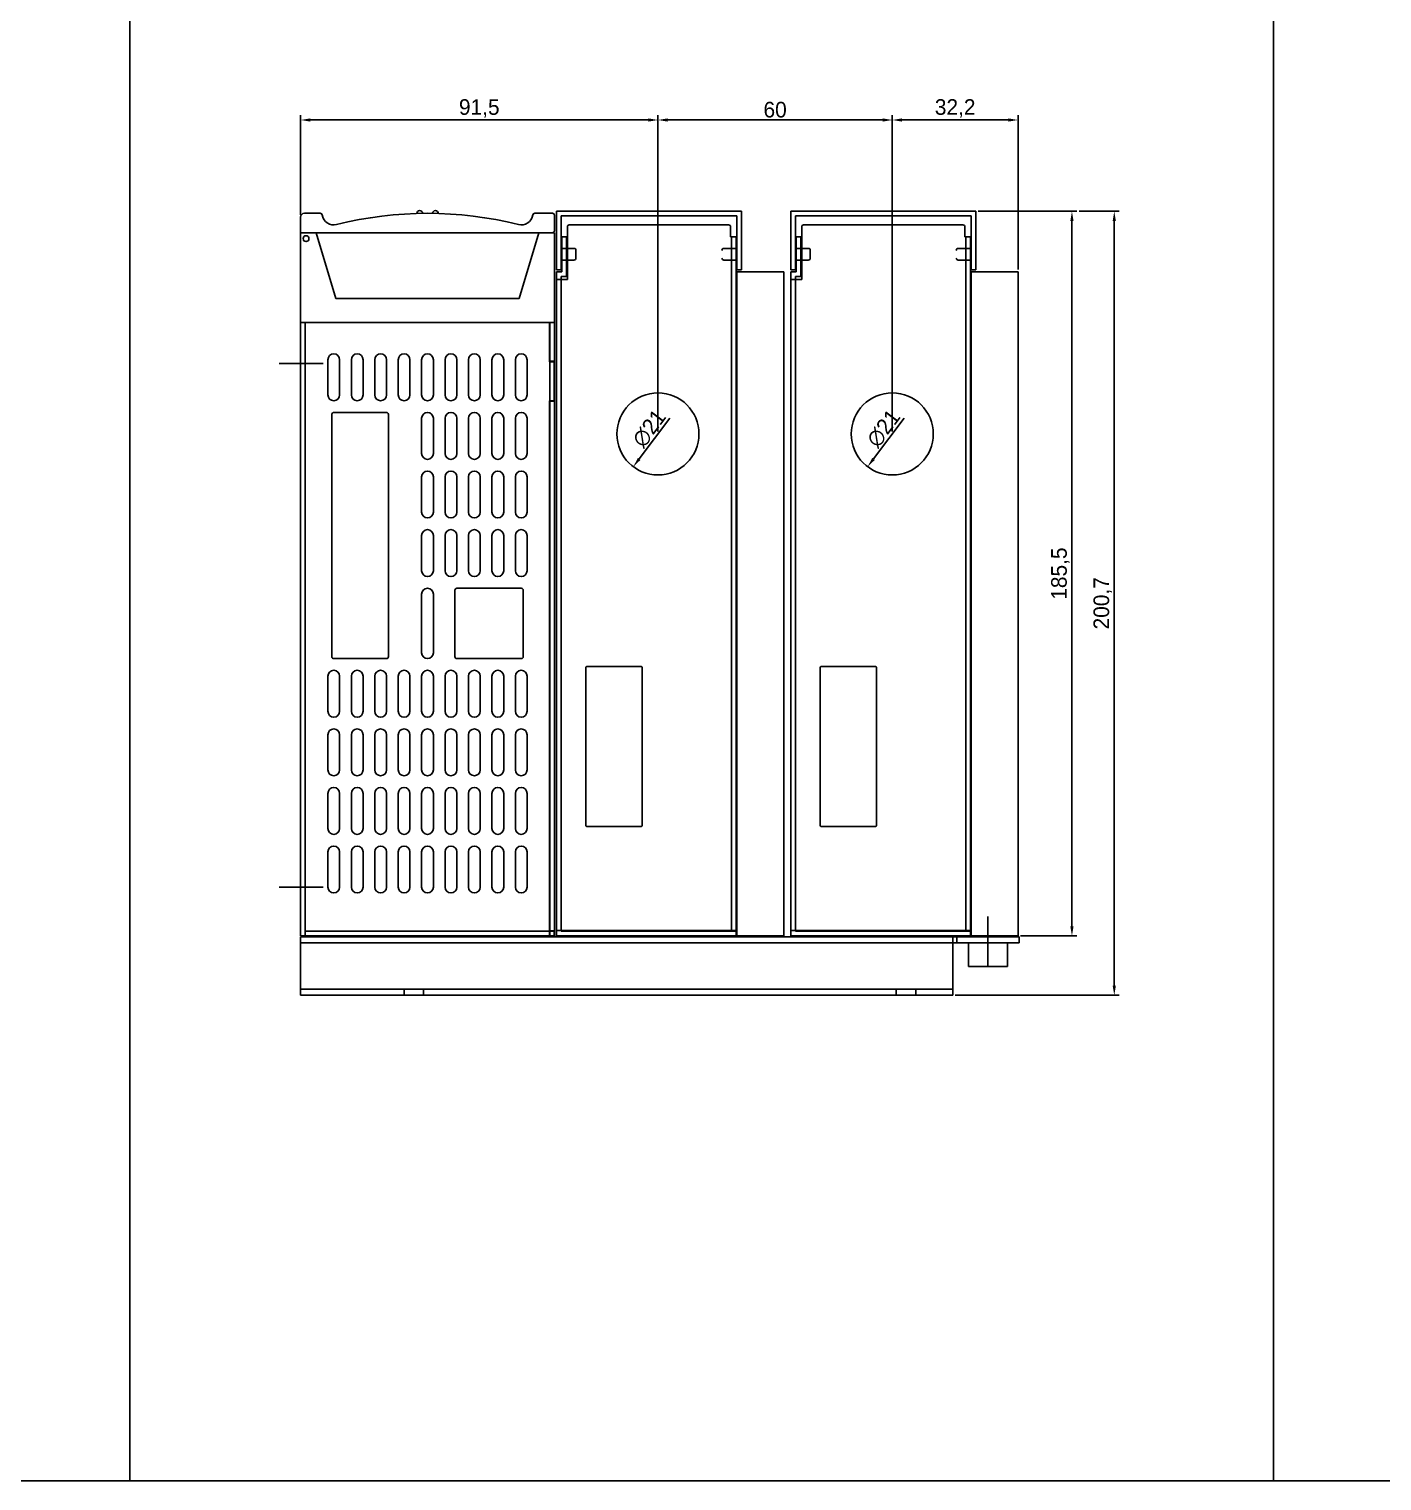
# Model space of a CAD drawing. Header units: millimetres. Extents: x 5090 to 6560, y -3118 to -1837.
# Drawn here: x 5554.8 to 5901.2, y -3117.8 to -2746.1 of the extents above; entities that cross this region are included whole.
import ezdxf

# ---------------------------------------------------------------- set-up
doc = ezdxf.new("R2010")
doc.units = ezdxf.units.MM
for name, color, linetype in [('CASE', 7, 'Continuous'), ('CASE BRACKET', 7, 'Continuous'), ('CASE COVER', 7, 'Continuous'), ('PCB BASE', 7, 'Continuous'), ('PCB COVER', 7, 'Continuous'), ('방열판', 7, 'Continuous')]:
    doc.layers.add(name, color=color, linetype=linetype)
doc.dimstyles.get("Standard").update_dxf_attribs({"dimtxt": 4, "dimasz": 2, "dimexe": 0.4, "dimexo": 0.9, "dimgap": 0.9, "dimtad": 1, "dimdsep": 46, "dimtxsty": 'Standard', "dimcen": 0.09, "dimclrd": 6, "dimclre": 6, "dimclrt": 4, "dimadec": 0, "dimazin": 2, "dimtfac": 1, "dimtofl": 0, "dimtmove": 0, "dimatfit": 3, "dimfxl": 1, "dimtolj": 1, "dimtzin": 0, "dimarcsym": 0})

# ---------------------------------------------------------------- blocks, each defined once
blk = doc.blocks.new('*D152')
at = {"color": 6, "lineweight": -2, "transparency": 16777216}
blk.add_line((5778.92, -2845.73), (5771.05, -2856.18), dxfattribs=at)
at = {"color": 6, "transparency": 16777216}
blk.add_solid([(5770.72, -2855.93), (5771.39, -2856.44), (5769.55, -2858.18)], dxfattribs=at)
at = {"layer": 'Defpoints', "color": 0, "transparency": 16777216}
for p in [(5782.17, -2841.4), (5769.55, -2858.18)]:
    blk.add_point(p, dxfattribs=at)
at = {"color": 1, "transparency": 16777216, "insert": (5773.64, -2848.38), "char_height": 4, "attachment_point": 5, "rotation": 53.0545}
blk.add_mtext('∅21', dxfattribs=at)
blk = doc.blocks.new('*D158')
at = {"color": 6, "lineweight": -2, "transparency": 16777216}
blk.add_line((5718.92, -2845.73), (5711.05, -2856.18), dxfattribs=at)
at = {"color": 6, "transparency": 16777216}
blk.add_solid([(5710.72, -2855.93), (5711.39, -2856.44), (5709.55, -2858.18)], dxfattribs=at)
at = {"layer": 'Defpoints', "color": 0, "transparency": 16777216}
for p in [(5722.17, -2841.4), (5709.55, -2858.18)]:
    blk.add_point(p, dxfattribs=at)
at = {"color": 1, "transparency": 16777216, "insert": (5713.64, -2848.38), "char_height": 4, "attachment_point": 5, "rotation": 53.0545}
blk.add_mtext('∅21', dxfattribs=at)
blk = doc.blocks.new('*D40')
at = {"color": 6, "lineweight": -2, "transparency": 16777216}
for p, q in [((5624.36, -2793.67), (5624.36, -2768.17)), ((5715.86, -2849.17), (5715.86, -2768.17)), ((5626.86, -2769.42), (5713.36, -2769.42))]:
    blk.add_line(p, q, dxfattribs=at)
at = {"color": 6, "transparency": 16777216}
for points in [[(5626.86, -2769.01), (5626.86, -2769.84), (5624.36, -2769.42)], [(5713.36, -2769.01), (5713.36, -2769.84), (5715.86, -2769.42)]]:
    blk.add_solid(points, dxfattribs=at)
at = {"layer": 'Defpoints', "color": 0, "transparency": 16777216}
for p in [(5715.86, -2769.42), (5624.36, -2794.29), (5715.86, -2849.79)]:
    blk.add_point(p, dxfattribs=at)
at = {"color": 1, "transparency": 16777216, "insert": (5670.11, -2766.47), "char_height": 4, "attachment_point": 5}
blk.add_mtext('91,5', dxfattribs=at)
blk = doc.blocks.new('*D41')
at = {"color": 6, "lineweight": -2, "transparency": 16777216}
for p, q in [((5715.86, -2849.17), (5715.86, -2768.17)), ((5775.86, -2849.17), (5775.86, -2768.17)), ((5718.36, -2769.42), (5773.36, -2769.42))]:
    blk.add_line(p, q, dxfattribs=at)
at = {"color": 6, "transparency": 16777216}
for points in [[(5718.36, -2769.01), (5718.36, -2769.84), (5715.86, -2769.42)], [(5773.36, -2769.01), (5773.36, -2769.84), (5775.86, -2769.42)]]:
    blk.add_solid(points, dxfattribs=at)
at = {"layer": 'Defpoints', "color": 0, "transparency": 16777216}
for p in [(5775.86, -2769.42), (5715.86, -2849.79), (5775.86, -2849.79)]:
    blk.add_point(p, dxfattribs=at)
at = {"color": 1, "transparency": 16777216, "insert": (5745.86, -2766.8), "char_height": 4, "attachment_point": 5}
blk.add_mtext('60', dxfattribs=at)
blk = doc.blocks.new('*D188')
at = {"color": 6, "lineweight": -2, "transparency": 16777216}
for p, q in [((5775.86, -2849.17), (5775.86, -2768.17)), ((5808.06, -2807.67), (5808.06, -2768.17)), ((5778.36, -2769.42), (5805.56, -2769.42))]:
    blk.add_line(p, q, dxfattribs=at)
at = {"color": 6, "transparency": 16777216}
for points in [[(5778.36, -2769.01), (5778.36, -2769.84), (5775.86, -2769.42)], [(5805.56, -2769.01), (5805.56, -2769.84), (5808.06, -2769.42)]]:
    blk.add_solid(points, dxfattribs=at)
at = {"layer": 'Defpoints', "color": 0, "transparency": 16777216}
for p in [(5808.06, -2769.42), (5808.06, -2808.29), (5775.86, -2849.79)]:
    blk.add_point(p, dxfattribs=at)
at = {"color": 1, "transparency": 16777216, "insert": (5791.96, -2766.47), "char_height": 4, "attachment_point": 5}
blk.add_mtext('32,2', dxfattribs=at)
blk = doc.blocks.new('*D46')
at = {"color": 6, "lineweight": -2, "transparency": 16777216}
for p, q in [((5797.89, -2792.79), (5823.11, -2792.79)), ((5821.86, -2795.29), (5821.86, -2975.79)), ((5808.69, -2978.29), (5823.11, -2978.29))]:
    blk.add_line(p, q, dxfattribs=at)
at = {"color": 6, "transparency": 16777216}
for points in [[(5821.45, -2795.29), (5822.28, -2795.29), (5821.86, -2792.79)], [(5821.45, -2975.79), (5822.28, -2975.79), (5821.86, -2978.29)]]:
    blk.add_solid(points, dxfattribs=at)
at = {"layer": 'Defpoints', "color": 0, "transparency": 16777216}
for p in [(5797.26, -2792.79), (5808.06, -2978.29), (5821.86, -2978.29)]:
    blk.add_point(p, dxfattribs=at)
at = {"color": 1, "transparency": 16777216, "insert": (5818.91, -2885.54), "char_height": 4, "attachment_point": 5, "rotation": 90}
blk.add_mtext('185,5', dxfattribs=at)
blk = doc.blocks.new('*D47')
at = {"color": 6, "lineweight": -2, "transparency": 16777216}
for p, q in [((5823.74, -2792.79), (5833.95, -2792.79)), ((5832.7, -2795.29), (5832.7, -2990.99)), ((5791.99, -2993.49), (5833.95, -2993.49))]:
    blk.add_line(p, q, dxfattribs=at)
at = {"color": 6, "transparency": 16777216}
for points in [[(5832.29, -2795.29), (5833.12, -2795.29), (5832.7, -2792.79)], [(5832.29, -2990.99), (5833.12, -2990.99), (5832.7, -2993.49)]]:
    blk.add_solid(points, dxfattribs=at)
at = {"layer": 'Defpoints', "color": 0, "transparency": 16777216}
for p in [(5823.11, -2792.79), (5791.36, -2993.49), (5832.7, -2993.49)]:
    blk.add_point(p, dxfattribs=at)
at = {"color": 1, "transparency": 16777216, "insert": (5829.75, -2893.14), "char_height": 4, "attachment_point": 5, "rotation": 90}
blk.add_mtext('200,7', dxfattribs=at)

msp = doc.modelspace()

# ---------------------------------------------------------------- linework, layer by layer
for p, q in [((5580.595, -2031.814), (5580.595, -3117.806)), ((5873.48, -2031.814), (5873.48, -3117.806)), ((5090.362, -3117.806), (6559.908, -3117.806))]:
    msp.add_line(p, q)
at = {"layer": 'CASE'}
for p, q in [((5692.66, -2796.791), (5692.66, -2810.291)), ((5733.96, -2796.291), (5693.16, -2796.291)), ((5734.46, -2796.791), (5734.46, -2799.291)), ((5752.66, -2796.791), (5752.66, -2810.291)), ((5793.96, -2796.291), (5753.16, -2796.291)), ((5794.46, -2796.791), (5794.46, -2799.291)), ((5692.46, -2799.291), (5691.26, -2799.291)), ((5691.26, -2799.291), (5691.26, -2808.291)), ((5692.46, -2799.291), (5692.46, -2809.491)), ((5734.46, -2799.291), (5735.86, -2799.291)), ((5734.66, -2799.291), (5734.66, -2976.891)), ((5734.66, -2799.291), (5735.86, -2799.291)), ((5735.86, -2799.291), (5735.86, -2976.891)), ((5752.46, -2799.291), (5751.26, -2799.291)), ((5751.26, -2799.291), (5751.26, -2808.291)), ((5752.46, -2799.291), (5752.46, -2809.491)), ((5794.46, -2799.291), (5795.86, -2799.291)), ((5794.66, -2799.291), (5794.66, -2976.891)), ((5794.66, -2799.291), (5795.86, -2799.291)), ((5795.86, -2799.291), (5795.86, -2976.891)), ((5689.86, -2808.291), (5689.86, -2978.291)), ((5691.26, -2808.291), (5689.86, -2808.291)), ((5691.06, -2809.491), (5691.06, -2977.091)), ((5692.46, -2809.491), (5691.06, -2809.491)), ((5749.86, -2808.291), (5749.86, -2978.291)), ((5751.26, -2808.291), (5749.86, -2808.291)), ((5751.06, -2809.491), (5751.06, -2977.091)), ((5752.46, -2809.491), (5751.06, -2809.491)), ((5692.66, -2810.291), (5689.86, -2810.291)), ((5752.66, -2810.291), (5749.86, -2810.291)), ((5624.36, -2821.291), (5624.36, -2978.291)), ((5624.36, -2821.291), (5651.36, -2821.291)), ((5625.56, -2821.291), (5625.56, -2978.291)), ((5662.36, -2821.291), (5689.36, -2821.291)), ((5688.06, -2821.291), (5688.06, -2831.291)), ((5688.16, -2831.291), (5688.16, -2821.291)), ((5689.36, -2821.291), (5689.36, -2978.291)), ((5618.855, -2831.791), (5630.107, -2831.791)), ((5631.357, -2830.789), (5631.357, -2839.789)), ((5634.357, -2830.789), (5634.357, -2839.789)), ((5637.357, -2830.789), (5637.357, -2839.789)), ((5640.357, -2830.789), (5640.357, -2839.789)), ((5643.357, -2830.789), (5643.357, -2839.789)), ((5646.357, -2830.789), (5646.357, -2839.789)), ((5649.357, -2830.789), (5649.357, -2839.789)), ((5652.357, -2830.789), (5652.357, -2839.789)), ((5655.357, -2830.789), (5655.357, -2839.789)), ((5658.357, -2830.789), (5658.357, -2839.789)), ((5661.357, -2830.789), (5661.357, -2839.789)), ((5664.357, -2830.789), (5664.357, -2839.789)), ((5667.357, -2830.789), (5667.357, -2839.789)), ((5670.357, -2830.789), (5670.357, -2839.789)), ((5673.357, -2830.789), (5673.357, -2839.789)), ((5676.357, -2830.789), (5676.357, -2839.789)), ((5679.357, -2830.789), (5679.357, -2839.789)), ((5682.357, -2830.789), (5682.357, -2839.789)), ((5688.06, -2831.291), (5689.26, -2831.291)), ((5688.16, -2831.191), (5689.36, -2831.191)), ((5688.16, -2841.291), (5688.16, -2831.291)), ((5689.26, -2831.291), (5689.26, -2841.291)), ((5688.06, -2841.291), (5689.26, -2841.291)), ((5688.06, -2841.291), (5688.06, -2978.291)), ((5688.16, -2978.291), (5688.16, -2841.291)), ((5688.16, -2841.391), (5689.36, -2841.391)), ((5632.36, -2844.791), (5632.36, -2906.791)), ((5646.36, -2844.291), (5632.86, -2844.291)), ((5646.86, -2844.791), (5646.86, -2906.791)), ((5655.357, -2845.789), (5655.357, -2854.789)), ((5658.357, -2845.789), (5658.357, -2854.789)), ((5661.357, -2845.789), (5661.357, -2854.789)), ((5664.357, -2845.789), (5664.357, -2854.789)), ((5667.357, -2845.789), (5667.357, -2854.789)), ((5670.357, -2845.789), (5670.357, -2854.789)), ((5673.357, -2845.789), (5673.357, -2854.789)), ((5676.357, -2845.789), (5676.357, -2854.789)), ((5679.357, -2845.789), (5679.357, -2854.789)), ((5682.357, -2845.789), (5682.357, -2854.789)), ((5655.357, -2860.789), (5655.357, -2869.789)), ((5658.357, -2860.789), (5658.357, -2869.789)), ((5661.357, -2860.789), (5661.357, -2869.789)), ((5664.357, -2860.789), (5664.357, -2869.789)), ((5667.357, -2860.789), (5667.357, -2869.789)), ((5670.357, -2860.789), (5670.357, -2869.789)), ((5673.357, -2860.789), (5673.357, -2869.789)), ((5676.357, -2860.789), (5676.357, -2869.789)), ((5679.357, -2860.789), (5679.357, -2869.789)), ((5682.357, -2860.789), (5682.357, -2869.789)), ((5655.357, -2875.789), (5655.357, -2884.789)), ((5658.357, -2875.789), (5658.357, -2884.789)), ((5661.357, -2875.789), (5661.357, -2884.789)), ((5664.357, -2875.789), (5664.357, -2884.789)), ((5667.357, -2875.789), (5667.357, -2884.789)), ((5670.357, -2875.789), (5670.357, -2884.789)), ((5673.357, -2875.789), (5673.357, -2884.789)), ((5676.357, -2875.789), (5676.357, -2884.789)), ((5679.357, -2875.789), (5679.357, -2884.789)), ((5682.357, -2875.789), (5682.357, -2884.789)), ((5655.357, -2890.789), (5655.357, -2905.791)), ((5658.357, -2890.789), (5658.357, -2905.791)), ((5663.86, -2889.791), (5663.86, -2906.791)), ((5680.86, -2889.291), (5664.36, -2889.291)), ((5681.36, -2889.791), (5681.36, -2906.791)), ((5646.36, -2907.291), (5632.86, -2907.291)), ((5680.86, -2907.291), (5664.36, -2907.291)), ((5697.36, -2909.794), (5697.36, -2949.794)), ((5711.36, -2909.294), (5697.86, -2909.294)), ((5711.86, -2909.794), (5711.86, -2949.794)), ((5757.36, -2909.794), (5757.36, -2949.794)), ((5771.36, -2909.294), (5757.86, -2909.294)), ((5771.86, -2909.794), (5771.86, -2949.794)), ((5631.357, -2911.789), (5631.357, -2920.789)), ((5634.357, -2911.789), (5634.357, -2920.789)), ((5637.357, -2911.789), (5637.357, -2920.789)), ((5640.357, -2911.789), (5640.357, -2920.789)), ((5643.357, -2911.789), (5643.357, -2920.789)), ((5646.357, -2911.789), (5646.357, -2920.789)), ((5649.357, -2911.789), (5649.357, -2920.789)), ((5652.357, -2911.789), (5652.357, -2920.789)), ((5655.357, -2911.789), (5655.357, -2920.789)), ((5658.357, -2911.789), (5658.357, -2920.789)), ((5661.357, -2911.789), (5661.357, -2920.789)), ((5664.357, -2911.789), (5664.357, -2920.789)), ((5667.357, -2911.789), (5667.357, -2920.789)), ((5670.357, -2911.789), (5670.357, -2920.789)), ((5673.357, -2911.789), (5673.357, -2920.789)), ((5676.357, -2911.789), (5676.357, -2920.789)), ((5679.357, -2911.789), (5679.357, -2920.789)), ((5682.357, -2911.789), (5682.357, -2920.789)), ((5631.357, -2926.789), (5631.357, -2935.789)), ((5634.357, -2926.789), (5634.357, -2935.789)), ((5637.357, -2926.789), (5637.357, -2935.789)), ((5640.357, -2926.789), (5640.357, -2935.789)), ((5643.357, -2926.789), (5643.357, -2935.789)), ((5646.357, -2926.789), (5646.357, -2935.789)), ((5649.357, -2926.789), (5649.357, -2935.789)), ((5652.357, -2926.789), (5652.357, -2935.789)), ((5655.357, -2926.789), (5655.357, -2935.789)), ((5658.357, -2926.789), (5658.357, -2935.789)), ((5661.357, -2926.789), (5661.357, -2935.789)), ((5664.357, -2926.789), (5664.357, -2935.789)), ((5667.357, -2926.789), (5667.357, -2935.789)), ((5670.357, -2926.789), (5670.357, -2935.789)), ((5673.357, -2926.789), (5673.357, -2935.789)), ((5676.357, -2926.789), (5676.357, -2935.789)), ((5679.357, -2926.789), (5679.357, -2935.789)), ((5682.357, -2926.789), (5682.357, -2935.789)), ((5631.357, -2941.789), (5631.357, -2950.789)), ((5634.357, -2941.789), (5634.357, -2950.789)), ((5637.357, -2941.789), (5637.357, -2950.789)), ((5640.357, -2941.789), (5640.357, -2950.789)), ((5643.357, -2941.789), (5643.357, -2950.789)), ((5646.357, -2941.789), (5646.357, -2950.789)), ((5649.357, -2941.789), (5649.357, -2950.789)), ((5652.357, -2941.789), (5652.357, -2950.789)), ((5655.357, -2941.789), (5655.357, -2950.789)), ((5658.357, -2941.789), (5658.357, -2950.789)), ((5661.357, -2941.789), (5661.357, -2950.789)), ((5664.357, -2941.789), (5664.357, -2950.789)), ((5667.357, -2941.789), (5667.357, -2950.789)), ((5670.357, -2941.789), (5670.357, -2950.789)), ((5673.357, -2941.789), (5673.357, -2950.789)), ((5676.357, -2941.789), (5676.357, -2950.789)), ((5679.357, -2941.789), (5679.357, -2950.789)), ((5682.357, -2941.789), (5682.357, -2950.789)), ((5711.36, -2950.294), (5697.86, -2950.294)), ((5771.36, -2950.294), (5757.86, -2950.294)), ((5631.357, -2956.789), (5631.357, -2965.789)), ((5634.357, -2956.789), (5634.357, -2965.789)), ((5637.357, -2956.789), (5637.357, -2965.789)), ((5640.357, -2956.789), (5640.357, -2965.789)), ((5643.357, -2956.789), (5643.357, -2965.789)), ((5646.357, -2956.789), (5646.357, -2965.789)), ((5649.357, -2956.789), (5649.357, -2965.789)), ((5652.357, -2956.789), (5652.357, -2965.789)), ((5655.357, -2956.789), (5655.357, -2965.789)), ((5658.357, -2956.789), (5658.357, -2965.789)), ((5661.357, -2956.789), (5661.357, -2965.789)), ((5664.357, -2956.789), (5664.357, -2965.789)), ((5667.357, -2956.789), (5667.357, -2965.789)), ((5670.357, -2956.789), (5670.357, -2965.789)), ((5673.357, -2956.789), (5673.357, -2965.789)), ((5676.357, -2956.789), (5676.357, -2965.789)), ((5679.357, -2956.789), (5679.357, -2965.789)), ((5682.357, -2956.789), (5682.357, -2965.789)), ((5618.855, -2965.791), (5630.107, -2965.791)), ((5688.16, -2976.991), (5689.36, -2976.991)), ((5689.86, -2976.891), (5735.86, -2976.891)), ((5749.86, -2976.891), (5795.86, -2976.891)), ((5624.36, -2978.291), (5689.36, -2978.291)), ((5625.56, -2977.091), (5689.26, -2977.091)), ((5689.26, -2977.091), (5689.26, -2978.291)), ((5735.86, -2978.291), (5689.86, -2978.291)), ((5735.86, -2977.091), (5691.06, -2977.091)), ((5735.86, -2977.091), (5735.86, -2978.291)), ((5795.86, -2978.291), (5749.86, -2978.291)), ((5795.86, -2977.091), (5751.06, -2977.091)), ((5795.86, -2977.091), (5795.86, -2978.291))]:
    msp.add_line(p, q, dxfattribs=at)
for centre in [(5715.86, -2849.791), (5775.86, -2849.791)]:
    msp.add_circle(centre, 10.5, dxfattribs=at)
for centre, radius, start, end in [((5693.16, -2796.791), 0.5, 90, 180), ((5733.96, -2796.791), 0.5, 0, 90), ((5753.16, -2796.791), 0.5, 90, 180), ((5793.96, -2796.791), 0.5, 0, 90), ((5632.857, -2830.789), 1.5, 0, 180), ((5638.857, -2830.789), 1.5, 0, 180), ((5644.857, -2830.789), 1.5, 0, 180), ((5650.857, -2830.789), 1.5, 0, 180), ((5656.857, -2830.789), 1.5, 0, 180), ((5662.857, -2830.789), 1.5, 0, 180), ((5668.857, -2830.789), 1.5, 0, 180), ((5674.857, -2830.789), 1.5, 0, 180), ((5680.857, -2830.789), 1.5, 0, 180), ((5632.857, -2839.789), 1.5, 180, 0), ((5638.857, -2839.789), 1.5, 180, 0), ((5644.857, -2839.789), 1.5, 180, 0), ((5650.857, -2839.789), 1.5, 180, 0), ((5656.857, -2839.789), 1.5, 180, 0), ((5662.857, -2839.789), 1.5, 180, 0), ((5668.857, -2839.789), 1.5, 180, 0), ((5674.857, -2839.789), 1.5, 180, 0), ((5680.857, -2839.789), 1.5, 180, 0), ((5632.86, -2844.791), 0.5, 90, 180), ((5646.36, -2844.791), 0.5, 0, 90), ((5656.857, -2845.789), 1.5, 0, 180), ((5662.857, -2845.789), 1.5, 0, 180), ((5668.857, -2845.789), 1.5, 0, 180), ((5674.857, -2845.789), 1.5, 0, 180), ((5680.857, -2845.789), 1.5, 0, 180), ((5656.857, -2854.789), 1.5, 180, 0), ((5662.857, -2854.789), 1.5, 180, 0), ((5668.857, -2854.789), 1.5, 180, 0), ((5674.857, -2854.789), 1.5, 180, 0), ((5680.857, -2854.789), 1.5, 180, 0), ((5656.857, -2860.789), 1.5, 0, 180), ((5662.857, -2860.789), 1.5, 0, 180), ((5668.857, -2860.789), 1.5, 0, 180), ((5674.857, -2860.789), 1.5, 0, 180), ((5680.857, -2860.789), 1.5, 0, 180), ((5656.857, -2869.789), 1.5, 180, 0), ((5662.857, -2869.789), 1.5, 180, 0), ((5668.857, -2869.789), 1.5, 180, 0), ((5674.857, -2869.789), 1.5, 180, 0), ((5680.857, -2869.789), 1.5, 180, 0), ((5656.857, -2875.789), 1.5, 0, 180), ((5662.857, -2875.789), 1.5, 0, 180), ((5668.857, -2875.789), 1.5, 0, 180), ((5674.857, -2875.789), 1.5, 0, 180), ((5680.857, -2875.789), 1.5, 0, 180), ((5656.857, -2884.789), 1.5, 180, 0), ((5662.857, -2884.789), 1.5, 180, 0), ((5668.857, -2884.789), 1.5, 180, 0), ((5674.857, -2884.789), 1.5, 180, 0), ((5680.857, -2884.789), 1.5, 180, 0), ((5656.857, -2890.789), 1.5, 0, 180), ((5664.36, -2889.791), 0.5, 90, 180), ((5680.86, -2889.791), 0.5, 0, 90), ((5656.857, -2905.791), 1.5, 180, 0), ((5632.86, -2906.791), 0.5, 180, 270), ((5646.36, -2906.791), 0.5, 270, 0), ((5664.36, -2906.791), 0.5, 180, 270), ((5680.86, -2906.791), 0.5, 270, 0), ((5697.86, -2909.794), 0.5, 90, 180), ((5711.36, -2909.794), 0.5, 0, 90), ((5757.86, -2909.794), 0.5, 90, 180), ((5771.36, -2909.794), 0.5, 0, 90), ((5632.857, -2911.789), 1.5, 0, 180), ((5638.857, -2911.789), 1.5, 0, 180), ((5644.857, -2911.789), 1.5, 0, 180), ((5650.857, -2911.789), 1.5, 0, 180), ((5656.857, -2911.789), 1.5, 0, 180), ((5662.857, -2911.789), 1.5, 0, 180), ((5668.857, -2911.789), 1.5, 0, 180), ((5674.857, -2911.789), 1.5, 0, 180), ((5680.857, -2911.789), 1.5, 0, 180), ((5632.857, -2920.789), 1.5, 180, 0), ((5638.857, -2920.789), 1.5, 180, 0), ((5644.857, -2920.789), 1.5, 180, 0), ((5650.857, -2920.789), 1.5, 180, 0), ((5656.857, -2920.789), 1.5, 180, 0), ((5662.857, -2920.789), 1.5, 180, 0), ((5668.857, -2920.789), 1.5, 180, 0), ((5674.857, -2920.789), 1.5, 180, 0), ((5680.857, -2920.789), 1.5, 180, 0), ((5632.857, -2926.789), 1.5, 0, 180), ((5638.857, -2926.789), 1.5, 0, 180), ((5644.857, -2926.789), 1.5, 0, 180), ((5650.857, -2926.789), 1.5, 0, 180), ((5656.857, -2926.789), 1.5, 0, 180), ((5662.857, -2926.789), 1.5, 0, 180), ((5668.857, -2926.789), 1.5, 0, 180), ((5674.857, -2926.789), 1.5, 0, 180), ((5680.857, -2926.789), 1.5, 0, 180), ((5632.857, -2935.789), 1.5, 180, 0), ((5638.857, -2935.789), 1.5, 180, 0), ((5644.857, -2935.789), 1.5, 180, 0), ((5650.857, -2935.789), 1.5, 180, 0), ((5656.857, -2935.789), 1.5, 180, 0), ((5662.857, -2935.789), 1.5, 180, 0), ((5668.857, -2935.789), 1.5, 180, 0), ((5674.857, -2935.789), 1.5, 180, 0), ((5680.857, -2935.789), 1.5, 180, 0), ((5632.857, -2941.789), 1.5, 0, 180), ((5638.857, -2941.789), 1.5, 0, 180), ((5644.857, -2941.789), 1.5, 0, 180), ((5650.857, -2941.789), 1.5, 0, 180), ((5656.857, -2941.789), 1.5, 0, 180), ((5662.857, -2941.789), 1.5, 0, 180), ((5668.857, -2941.789), 1.5, 0, 180), ((5674.857, -2941.789), 1.5, 0, 180), ((5680.857, -2941.789), 1.5, 0, 180), ((5632.857, -2950.789), 1.5, 180, 0), ((5638.857, -2950.789), 1.5, 180, 0), ((5644.857, -2950.789), 1.5, 180, 0), ((5650.857, -2950.789), 1.5, 180, 0), ((5656.857, -2950.789), 1.5, 180, 0), ((5662.857, -2950.789), 1.5, 180, 0), ((5668.857, -2950.789), 1.5, 180, 0), ((5674.857, -2950.789), 1.5, 180, 0), ((5680.857, -2950.789), 1.5, 180, 0), ((5697.86, -2949.794), 0.5, 180, 270), ((5711.36, -2949.794), 0.5, 270, 0), ((5757.86, -2949.794), 0.5, 180, 270), ((5771.36, -2949.794), 0.5, 270, 0), ((5632.857, -2956.789), 1.5, 0, 180), ((5638.857, -2956.789), 1.5, 0, 180), ((5644.857, -2956.789), 1.5, 0, 180), ((5650.857, -2956.789), 1.5, 0, 180), ((5656.857, -2956.789), 1.5, 0, 180), ((5662.857, -2956.789), 1.5, 0, 180), ((5668.857, -2956.789), 1.5, 0, 180), ((5674.857, -2956.789), 1.5, 0, 180), ((5680.857, -2956.789), 1.5, 0, 180), ((5632.857, -2965.789), 1.5, 180, 0), ((5638.857, -2965.789), 1.5, 180, 0), ((5644.857, -2965.789), 1.5, 180, 0), ((5650.857, -2965.789), 1.5, 180, 0), ((5656.857, -2965.789), 1.5, 180, 0), ((5662.857, -2965.789), 1.5, 180, 0), ((5668.857, -2965.789), 1.5, 180, 0), ((5674.857, -2965.789), 1.5, 180, 0), ((5680.857, -2965.789), 1.5, 180, 0)]:
    msp.add_arc(centre, radius, start, end, dxfattribs=at)
at = {"layer": 'CASE BRACKET', "color": 2}
for p, q in [((5800.36, -2986.083), (5800.36, -2973.299)), ((5624.36, -2993.491), (5624.36, -2978.491)), ((5624.36, -2978.491), (5808.36, -2978.491)), ((5624.36, -2980.091), (5791.36, -2980.091)), ((5791.36, -2993.491), (5791.36, -2978.491)), ((5808.36, -2980.091), (5791.36, -2980.091)), ((5792.36, -2980.091), (5792.36, -2978.491)), ((5795.36, -2986.091), (5795.36, -2980.091)), ((5805.36, -2986.091), (5805.36, -2980.091)), ((5808.36, -2980.091), (5808.36, -2978.491)), ((5795.36, -2986.091), (5805.36, -2986.091)), ((5624.36, -2991.891), (5791.36, -2991.891)), ((5650.86, -2991.891), (5650.86, -2993.491)), ((5655.86, -2991.891), (5655.86, -2993.491)), ((5776.86, -2991.891), (5776.86, -2993.491)), ((5781.86, -2991.891), (5781.86, -2993.491)), ((5624.36, -2993.491), (5791.36, -2993.491))]:
    msp.add_line(p, q, dxfattribs=at)
at = {"layer": 'CASE COVER'}
for p, q in [((5737.26, -2792.791), (5689.86, -2792.791)), ((5689.86, -2792.791), (5689.86, -2807.791)), ((5736.06, -2793.991), (5691.06, -2793.991)), ((5691.06, -2793.991), (5691.06, -2807.791)), ((5736.06, -2793.991), (5736.06, -2807.791)), ((5737.26, -2792.791), (5737.26, -2807.791)), ((5797.26, -2792.791), (5749.86, -2792.791)), ((5749.86, -2792.791), (5749.86, -2807.791)), ((5796.06, -2793.991), (5751.06, -2793.991)), ((5751.06, -2793.991), (5751.06, -2807.791)), ((5796.06, -2793.991), (5796.06, -2807.791)), ((5797.26, -2792.791), (5797.26, -2807.791)), ((5694.36, -2802.291), (5691.06, -2802.291)), ((5732.76, -2802.291), (5736.06, -2802.291)), ((5754.36, -2802.291), (5751.06, -2802.291)), ((5792.76, -2802.291), (5796.06, -2802.291)), ((5694.36, -2805.291), (5691.06, -2805.291)), ((5694.86, -2802.791), (5694.86, -2804.791)), ((5732.76, -2805.291), (5736.06, -2805.291)), ((5754.36, -2805.291), (5751.06, -2805.291)), ((5754.86, -2802.791), (5754.86, -2804.791)), ((5792.76, -2805.291), (5796.06, -2805.291)), ((5691.06, -2807.791), (5689.86, -2807.791)), ((5736.06, -2807.791), (5737.26, -2807.791)), ((5751.06, -2807.791), (5749.86, -2807.791)), ((5796.06, -2807.791), (5797.26, -2807.791))]:
    msp.add_line(p, q, dxfattribs=at)
for centre, start, end in [((5694.36, -2802.791), 0, 90), ((5732.76, -2802.791), 90, 180), ((5754.36, -2802.791), 0, 90), ((5792.76, -2802.791), 90, 180), ((5694.36, -2804.791), 270, 0), ((5732.76, -2804.791), 180, 270), ((5754.36, -2804.791), 270, 0), ((5792.76, -2804.791), 180, 270)]:
    msp.add_arc(centre, 0.5, start, end, dxfattribs=at)
at = {"layer": 'PCB BASE'}
for p, q in [((5624.36, -2798.291), (5624.36, -2821.291)), ((5624.36, -2798.291), (5689.36, -2798.291)), ((5628.36, -2798.291), (5633.4, -2815.091)), ((5685.36, -2798.291), (5680.32, -2815.091)), ((5689.36, -2798.291), (5689.36, -2821.291)), ((5633.4, -2815.091), (5680.32, -2815.091)), ((5624.36, -2821.291), (5689.36, -2821.291))]:
    msp.add_line(p, q, dxfattribs=at)
msp.add_circle((5625.76, -2799.791), 0.75, dxfattribs=at)
at = {"layer": 'PCB COVER'}
for p, q in [((5624.36, -2794.291), (5624.36, -2800.033)), ((5625.36, -2793.291), (5629.396, -2793.291)), ((5684.325, -2793.291), (5688.86, -2793.291)), ((5689.36, -2793.791), (5689.36, -2797.791)), ((5627.16, -2798.291), (5688.86, -2798.291))]:
    msp.add_line(p, q, dxfattribs=at)
msp.add_circle((5625.76, -2799.791), 0.75, dxfattribs=at)
for centre, radius, start, end in [((5625.36, -2794.291), 1, 90, 180), ((5629.396, -2793.791), 0.5, 8.21321, 90), ((5632.86, -2793.291), 3, 188.21321, 284.1758), ((5656.86, -2888.307), 95, 75.8242, 104.1758), ((5654.862, -2793.374), 0.75, 4.51946, 177.89266), ((5658.859, -2793.374), 0.75, 2.10734, 175.48054), ((5680.86, -2793.291), 3, 255.8242, 351.78679), ((5684.325, -2793.791), 0.5, 90, 171.78679), ((5688.86, -2793.791), 0.5, 0, 90), ((5688.86, -2797.791), 0.5, 270, 0)]:
    msp.add_arc(centre, radius, start, end, dxfattribs=at)
at = {"layer": '방열판'}
for p, q in [((5736.06, -2978.291), (5736.06, -2808.291)), ((5736.06, -2808.291), (5748.06, -2808.291)), ((5748.06, -2978.291), (5748.06, -2808.291)), ((5796.06, -2978.291), (5796.06, -2808.291)), ((5796.06, -2808.291), (5808.06, -2808.291)), ((5808.06, -2978.291), (5808.06, -2808.291)), ((5736.06, -2978.291), (5748.06, -2978.291)), ((5796.06, -2978.291), (5808.06, -2978.291))]:
    msp.add_line(p, q, dxfattribs=at)

# ---------------------------------------------------------------- dimensions: what is measured, and where the dimension line sits
for base, p1, p2, override, picture, middle in [((5715.86, -2769.424), (5624.36, -2794.291), (5715.86, -2849.791), {"dimasz": 2.5, "dimexe": 1.25, "dimexo": 0.625, "dimgap": 0.625, "dimdsep": 44, "dimcen": 2.5, "dimclrt": 1, "dimazin": 0, "dimtofl": 1, "dimtolj": 0, "dimtzin": 8}, '*D40', (5670.11, -2766.465)), ((5775.86, -2769.424), (5715.86, -2849.791), (5775.86, -2849.791), {"dimasz": 2.5, "dimexe": 1.25, "dimexo": 0.625, "dimgap": 0.625, "dimdsep": 44, "dimcen": 2.5, "dimclrt": 1, "dimazin": 0, "dimtofl": 1, "dimtmove": 1, "dimtolj": 0, "dimtzin": 8}, '*D41', (5745.86, -2766.799)), ((5808.06, -2769.424), (5775.86, -2849.791), (5808.06, -2808.291), {"dimasz": 2.5, "dimexe": 1.25, "dimexo": 0.625, "dimgap": 0.625, "dimdsep": 44, "dimcen": 2.5, "dimclrt": 1, "dimazin": 0, "dimtofl": 1, "dimtolj": 0, "dimtzin": 8}, '*D188', (5791.96, -2766.465))]:
    dim = msp.add_linear_dim(base=base, p1=p1, p2=p2, dimstyle='Standard', override=override)
    dim.commit()
    dim.dimension.update_dxf_attribs({"geometry": picture, "text_midpoint": middle})
for base, p1, p2, picture, middle in [((5832.704, -2993.491), (5823.114, -2792.791), (5791.36, -2993.491), '*D47', (5829.745, -2893.141)), ((5821.864, -2978.291), (5797.26, -2792.791), (5808.06, -2978.291), '*D46', (5818.906, -2885.541))]:
    dim = msp.add_linear_dim(base=base, p1=p1, p2=p2, angle=90, dimstyle='Standard', override={"dimasz": 2.5, "dimexe": 1.25, "dimexo": 0.625, "dimgap": 0.625, "dimdsep": 44, "dimcen": 2.5, "dimclrt": 1, "dimazin": 0, "dimtofl": 1, "dimtolj": 0, "dimtzin": 8})
    dim.commit()
    dim.dimension.update_dxf_attribs({"geometry": picture, "text_midpoint": middle})
for p1, p2, picture, middle in [((5722.172, -2841.399), (5709.549, -2858.183), '*D158', (5715.735, -2849.958)), ((5782.172, -2841.399), (5769.549, -2858.183), '*D152', (5775.735, -2849.958))]:
    dim = msp.add_diameter_dim_2p(p1=p1, p2=p2, dimstyle='Standard', override={"dimasz": 2.5, "dimexe": 1.25, "dimexo": 0.625, "dimgap": 0.625, "dimdsep": 44, "dimcen": 2.5, "dimclrt": 1, "dimazin": 0, "dimtofl": 1, "dimtolj": 0, "dimtzin": 8})
    dim.commit()
    dim.dimension.update_dxf_attribs({"geometry": picture, "text_midpoint": middle, "dimtype": 163})

doc.saveas('drawing.dxf')
